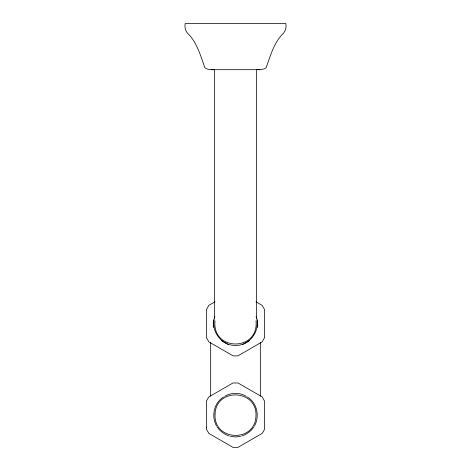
<?xml version="1.0" encoding="UTF-8"?>
<svg xmlns="http://www.w3.org/2000/svg" width="471" height="471" viewBox="0 0 471 471"><rect width="100%" height="100%" fill="white"/><g stroke="black" fill="none" stroke-linecap="round" stroke-linejoin="round"><path stroke-width="0.71" d="M210.667 342.411L210.667 396.105M213.74 319.821L213.74 327.427M214.641 318.284L214.641 69.537M256.359 318.284L256.359 69.537M257.26 327.427L257.26 319.821M215 320.845C211.762 351.684 259.238 351.684 256 320.845M214.911 316.471C209.778 330.041 221.064 345.773 235.5 345.449C249.936 345.773 261.222 330.041 256.089 316.471M254.381 426.131C259.921 416.564 257.16 402.764 247.393 397.024M253.828 427.038C250.972 431.318 246.533 434.439 241.658 436.016M223.607 397.024C213.84 402.764 211.079 416.564 216.619 426.131M215.017 301.823L208.871 305.367L206.375 309.688L206.375 337.56L208.871 341.881L233.004 355.817L235.5 355.911L237.996 355.817L262.129 341.881L264.625 337.56L264.625 309.688L262.129 305.367L255.983 301.823M242.524 344.695L243.083 344.372M243.642 344.048L249.671 340.568M224.632 396.394C231.179 392.355 239.821 392.355 246.368 396.394M240.546 436.34L235.5 436.988L230.454 436.34M213.875 69.508C210.831 69.932 207.452 69.684 204.926 67.771C200.728 56.479 197.655 44.339 189.313 35.025C185.774 32.016 184.308 28.072 185.185 23.55L285.815 23.55C286.692 28.072 285.226 32.016 281.687 35.025C273.345 44.339 270.272 56.479 266.074 67.771L264.178 68.925L259.786 69.69L211.214 69.69M259.786 69.69L257.125 69.508M229.342 436.016C224.467 434.439 220.028 431.318 217.172 427.038M221.329 340.568L227.358 344.048M227.917 344.372L228.476 344.695M260.333 342.411L260.333 396.105M206.375 427.303L206.375 429.099L208.871 433.42L233.004 447.356L237.996 447.356L262.129 433.42L263.46 431.306L264.625 429.099L264.625 401.227L262.129 396.906L237.996 382.97L233.004 382.97L208.871 396.906L207.54 399.019L206.375 401.227L206.375 427.303M215.029 414.068C213.351 441.003 254.782 443.199 255.971 416.258C257.649 389.323 216.218 387.127 215.029 414.068"/></g></svg>
